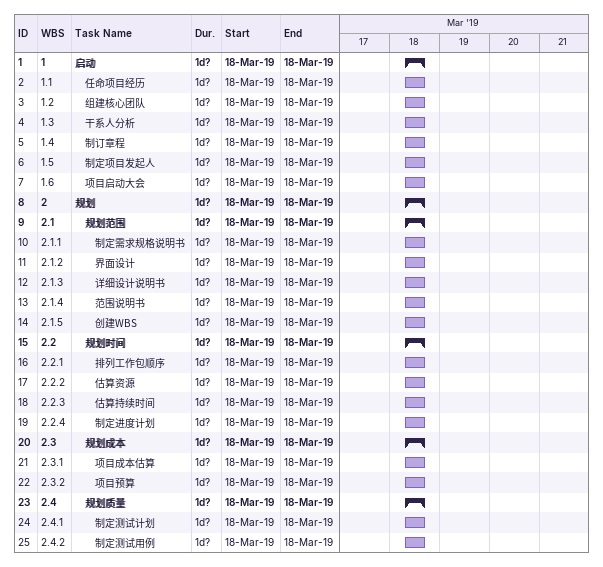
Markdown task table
| ID | WBS | Task | Duration | Start | Finish |
|---|---|---|---|---|---|
| 1 | 1 | **启动** | 1d? | 2019-03-18 | 2019-03-18 |
| 2 | 1.1 | 任命项目经历 | 1d? | 2019-03-18 | 2019-03-18 |
| 3 | 1.2 | 组建核心团队 | 1d? | 2019-03-18 | 2019-03-18 |
| 4 | 1.3 | 干系人分析 | 1d? | 2019-03-18 | 2019-03-18 |
| 5 | 1.4 | 制订章程 | 1d? | 2019-03-18 | 2019-03-18 |
| 6 | 1.5 | 制定项目发起人 | 1d? | 2019-03-18 | 2019-03-18 |
| 7 | 1.6 | 项目启动大会 | 1d? | 2019-03-18 | 2019-03-18 |
| 8 | 2 | **规划** | 1d? | 2019-03-18 | 2019-03-18 |
| 9 | 2.1 | **规划范围** | 1d? | 2019-03-18 | 2019-03-18 |
| 10 | 2.1.1 | 制定需求规格说明书 | 1d? | 2019-03-18 | 2019-03-18 |
| 11 | 2.1.2 | 界面设计 | 1d? | 2019-03-18 | 2019-03-18 |
| 12 | 2.1.3 | 详细设计说明书 | 1d? | 2019-03-18 | 2019-03-18 |
| 13 | 2.1.4 | 范围说明书 | 1d? | 2019-03-18 | 2019-03-18 |
| 14 | 2.1.5 | 创建WBS | 1d? | 2019-03-18 | 2019-03-18 |
| 15 | 2.2 | **规划时间** | 1d? | 2019-03-18 | 2019-03-18 |
| 16 | 2.2.1 | 排列工作包顺序 | 1d? | 2019-03-18 | 2019-03-18 |
| 17 | 2.2.2 | 估算资源 | 1d? | 2019-03-18 | 2019-03-18 |
| 18 | 2.2.3 | 估算持续时间 | 1d? | 2019-03-18 | 2019-03-18 |
| 19 | 2.2.4 | 制定进度计划 | 1d? | 2019-03-18 | 2019-03-18 |
| 20 | 2.3 | **规划成本** | 1d? | 2019-03-18 | 2019-03-18 |
| 21 | 2.3.1 | 项目成本估算 | 1d? | 2019-03-18 | 2019-03-18 |
| 22 | 2.3.2 | 项目预算 | 1d? | 2019-03-18 | 2019-03-18 |
| 23 | 2.4 | **规划质量** | 1d? | 2019-03-18 | 2019-03-18 |
| 24 | 2.4.1 | 制定测试计划 | 1d? | 2019-03-18 | 2019-03-18 |
| 25 | 2.4.2 | 制定测试用例 | 1d? | 2019-03-18 | 2019-03-18 |
